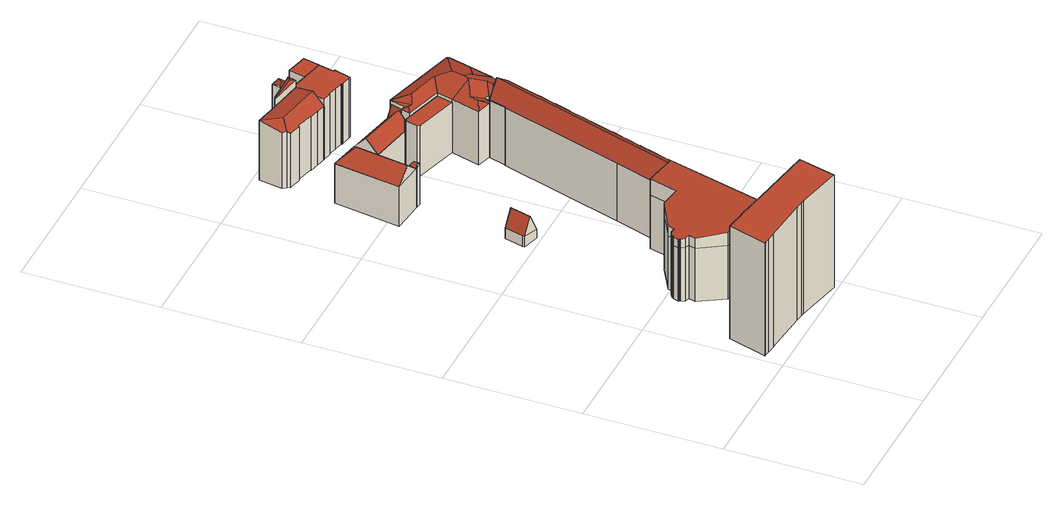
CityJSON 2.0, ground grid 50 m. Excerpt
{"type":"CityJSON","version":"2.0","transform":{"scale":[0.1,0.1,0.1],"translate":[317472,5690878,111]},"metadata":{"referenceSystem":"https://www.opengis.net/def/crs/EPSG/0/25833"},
"CityObjects":{
"building1":{"type":"Building","attributes":{"name":"Ägyptisches Museum Georg Steindorff der Universität Leipzig","Dachtyp_tdc":"tdcPolyFlatRoof","Gemeindeschluessel":14713000,"Dachneigung":0,"QualitaetDacherkennung":1,"Geometrietyp2DReferenz":"3000","function":"31001_3034","roofType":"1000","measuredHeight":45.93},"geometry":[{"type":"MultiSurface","lod":"2","boundaries":[[[0,1,2,3,4,5,6,7,8,9,10,11,12,13,14,15,16]],[[17,18,1,0]],[[18,19,2,1]],[[19,20,3,2]],[[20,21,4,3]],[[21,22,5,4]],[[22,23,6,5]],[[23,24,7,6]],[[24,25,8,7]],[[25,26,9,8]],[[26,27,10,9]],[[27,28,11,10]],[[28,29,12,11]],[[29,30,13,12]],[[30,31,14,13]],[[31,32,15,14]],[[32,33,16,15]],[[33,17,0,16]],[[33,32,31,30,29,28,27,26,25,24,23,22,21,20,19,18,17]]],"semantics":{"surfaces":[{"type":"GroundSurface"},{"type":"WallSurface"},{"type":"RoofSurface"}],"values":[0,1,1,1,1,1,1,1,1,1,1,1,1,1,1,1,1,1,2]}}]},
"building2":{"type":"Building","attributes":{"Dachtyp_tdc":"tdcFreeFormRoof","Gemeindeschluessel":14713000,"Dachneigung":10.19,"QualitaetDacherkennung":24,"Geometrietyp2DReferenz":"3000","function":"31001_9998","roofType":"5000","measuredHeight":30.12},"geometry":[{"type":"MultiSurface","lod":"2","boundaries":[[[34,35,36,37]],[[38,39,40,41]],[[39,42,43,40]],[[42,44,45,43]],[[44,46,47,45]],[[46,48,49,47]],[[48,50,51,49]],[[50,52,53,51]],[[52,54,55,53]],[[54,56,57,55]],[[56,58,59,57]],[[58,60,61,59]],[[60,62,63,61]],[[62,64,65,63]],[[64,66,67,65]],[[66,68,69,67]],[[68,70,71,69]],[[70,72,73,71]],[[72,74,75,73]],[[74,76,77,75]],[[76,78,79,77]],[[78,80,81,79]],[[80,82,83,81]],[[82,84,85,83]],[[84,86,87,85]],[[86,88,89,87]],[[88,90,91,89]],[[90,92,93,91]],[[92,94,95,93]],[[94,96,97,95]],[[96,98,99,97]],[[98,34,37,99]],[[100,101,102,103,104,105,106,107,108,109,110,111,112,113,114,115,116,117,118,119,120,121,122,123,124,125,126,127,128,129,130,131,132]],[[98,100,132,133,134]],[[34,134,133,35]],[[98,134,34]],[[35,133,132,131,135]],[[135,131,130,38]],[[38,130,129,39]],[[39,129,128,42]],[[42,128,127,44]],[[44,127,126,46]],[[46,126,125,48]],[[48,125,124,50]],[[50,124,123,52]],[[52,123,122,54]],[[54,122,121,56]],[[56,121,120,58]],[[58,120,119,60]],[[60,119,118,62]],[[62,118,117,64]],[[64,117,116,66]],[[66,116,115,68]],[[68,115,114,70]],[[70,114,113,72]],[[72,113,112,74]],[[74,112,111,76]],[[76,111,110,78]],[[78,110,109,80]],[[80,109,108,82]],[[82,108,107,84]],[[84,107,106,86]],[[86,106,105,88]],[[88,105,104,90]],[[90,104,103,92]],[[92,103,102,94]],[[94,102,101,96]],[[96,101,100,98]],[[37,36,136,41,40,43,45,47,49,51,53,55,57,59,61,63,65,67,69,71,73,75,77,79,81,83,85,87,89,91,93,95,97,99]],[[35,135,136,36]],[[135,38,41,136]]],"semantics":{"surfaces":[{"type":"WallSurface"},{"type":"RoofSurface"},{"type":"GroundSurface"}],"values":[0,0,0,0,0,0,0,0,0,0,0,0,0,0,0,0,0,0,0,0,0,0,0,0,0,0,0,0,0,0,0,0,1,1,0,0,0,0,0,0,0,0,0,0,0,0,0,0,0,0,0,0,0,0,0,0,0,0,0,0,0,0,0,0,0,0,0,0,2,0,0]}}]},
"building3":{"type":"Building","attributes":{"Dachtyp_tdc":"tdcFreeFormRoof","Gemeindeschluessel":14713000,"Dachneigung":65.37,"QualitaetDacherkennung":7,"Geometrietyp2DReferenz":"3000","function":"31001_9998","roofType":"5000","measuredHeight":10.72},"geometry":[{"type":"MultiSurface","lod":"2","boundaries":[[[137,138,139,140]],[[138,141,142,139]],[[141,143,144,142]],[[143,145,146,144]],[[145,147,148,146]],[[147,149,150,148]],[[149,137,140,150]],[[145,143,141,138,151,152]],[[152,151,137,149,147]],[[147,145,152]],[[138,137,151]],[[140,139,142,144,146,148,150]]],"semantics":{"surfaces":[{"type":"WallSurface"},{"type":"RoofSurface"},{"type":"GroundSurface"}],"values":[0,0,0,0,0,0,0,1,1,0,0,2]}}]},
"building4":{"type":"Building","attributes":{"Gemeindeschluessel":14713000,"Geometrietyp2DReferenz":"3000","function":"31001_9998","roofType":"9999"},"children":["building4-1","building4-2","building4-3","building4-4"]},
"building4-1":{"type":"BuildingPart","attributes":{"Dachtyp_tdc":"tdcFreeFormRoof","Dachneigung":79.94,"QualitaetDacherkennung":22,"Geometrietyp2DReferenz":"3000","roofType":"5000","measuredHeight":21.41},"parents":["building4"],"geometry":[{"type":"MultiSurface","lod":"2","boundaries":[[[153,154,155,156]],[[154,157,158,159,155]],[[160,153,156,161,162]],[[163,164,160,165,157]],[[163,157,154]],[[164,163,154,153]],[[164,153,160]],[[156,155,159,161]],[[162,165,160]],[[162,161,159,158]],[[162,158,157,165]]],"semantics":{"surfaces":[{"type":"WallSurface"},{"type":"RoofSurface"},{"type":"GroundSurface"},{"type":"ClosureSurface"}],"values":[0,0,0,1,0,1,1,2,0,3,3]}}]},
"building4-2":{"type":"BuildingPart","attributes":{"Dachtyp_tdc":"tdcHipAndGableRoof","Dachneigung":41.06,"QualitaetDacherkennung":73,"Geometrietyp2DReferenz":"3000","roofType":"5000","measuredHeight":21.12},"parents":["building4"],"geometry":[{"type":"MultiSurface","lod":"2","boundaries":[[[166,167,168,169]],[[170,171,172,173]],[[174,175,176,177]],[[175,166,169,176]],[[178,179,180]],[[175,181,180,179]],[[182,183,184,178,180,181,185]],[[170,182,185,174]],[[174,185,181,175]],[[173,183,182,170]],[[166,179,178,167]],[[175,179,166]],[[169,168,172,171,177,176]],[[173,172,168,167]],[[177,171,170,174]],[[184,167,178]],[[183,173,167,184]]],"semantics":{"surfaces":[{"type":"WallSurface"},{"type":"RoofSurface"},{"type":"GroundSurface"},{"type":"ClosureSurface"}],"values":[0,0,0,0,1,1,1,0,0,0,0,0,2,3,3,0,3]}}]},
"building4-3":{"type":"BuildingPart","attributes":{"Dachtyp_tdc":"tdcGableRoof","Dachneigung":48,"QualitaetDacherkennung":58,"Geometrietyp2DReferenz":"3000","roofType":"3100","measuredHeight":21.22},"parents":["building4"],"geometry":[{"type":"MultiSurface","lod":"2","boundaries":[[[186,173,172,187]],[[167,162,161,168]],[[158,188,189,159]],[[188,186,187,189]],[[190,191,192,193,194,195]],[[162,167,184,195,194,165]],[[158,157,193,192,188]],[[188,192,191,186]],[[186,191,190,183,173]],[[187,172,168,161,159,189]],[[168,172,173,167]],[[159,161,162,158]],[[194,193,157,165]],[[162,165,157,158]],[[183,190,195,184]],[[173,183,184,167]]],"semantics":{"surfaces":[{"type":"WallSurface"},{"type":"RoofSurface"},{"type":"GroundSurface"},{"type":"ClosureSurface"}],"values":[0,0,0,0,1,1,0,0,0,2,3,3,0,3,0,3]}}]},
"building4-4":{"type":"BuildingPart","attributes":{"Dachtyp_tdc":"tdcFreeFormRoof","Dachneigung":54.52,"QualitaetDacherkennung":32,"Geometrietyp2DReferenz":"3000","roofType":"5000","measuredHeight":17.82},"parents":["building4"],"geometry":[{"type":"MultiSurface","lod":"2","boundaries":[[[196,197,198,199]],[[197,200,201,198]],[[200,202,174,177,201]],[[203,196,199,171,170]],[[204,197,196,205]],[[205,196,203]],[[203,202,206,204,205]],[[197,204,206,200]],[[200,206,202]],[[199,198,201,177,171]],[[170,174,202,203]],[[170,171,177,174]]],"semantics":{"surfaces":[{"type":"WallSurface"},{"type":"RoofSurface"},{"type":"GroundSurface"},{"type":"ClosureSurface"}],"values":[0,0,0,0,1,1,1,0,0,2,0,3]}}]},
"building5":{"type":"Building","attributes":{"Dachtyp_tdc":"tdcFreeFormRoof","Gemeindeschluessel":14713000,"Dachneigung":38.5,"QualitaetDacherkennung":26,"Geometrietyp2DReferenz":"3000","function":"31001_9998","roofType":"5000","measuredHeight":30.26},"geometry":[{"type":"MultiSurface","lod":"2","boundaries":[[[207,208,209,210,211,212,213,214,215,216,217,218,219,220,221,222,223,224,225,226,227,228,229,230,231,232,233,234,235,236,237,238,239,240,241,242,243,244,245,246,247,248,249,250,251,252,253,254,255,256]],[[256,255,257]],[[258,207,256]],[[259,253,252,260]],[[261,262,254,253,259]],[[260,252,251,263]],[[263,251,250,264]],[[264,250,249,265]],[[265,249,248,266]],[[266,248,247,267]],[[267,247,246,268]],[[268,246,245,269]],[[269,245,244,270]],[[270,244,243,271]],[[271,243,242,272]],[[273,261,274,275]],[[261,259,276,274]],[[259,260,277,276]],[[260,263,278,277]],[[263,264,279,278]],[[264,265,280,279]],[[265,266,281,280]],[[266,267,282,281]],[[267,268,283,282]],[[268,269,284,283]],[[269,270,285,284]],[[270,271,286,285]],[[271,272,287,286]],[[272,288,289,287]],[[288,290,291,289]],[[290,292,293,291]],[[292,294,295,293]],[[294,296,297,295]],[[296,298,299,297]],[[298,300,301,299]],[[300,302,303,301]],[[302,304,305,303]],[[304,306,307,305]],[[306,308,309,307]],[[308,310,311,309]],[[310,312,313,311]],[[312,314,315,313]],[[314,316,317,315]],[[316,318,319,317]],[[318,320,321,319]],[[320,322,323,321]],[[322,324,325,323]],[[324,326,327,325]],[[326,328,329,327]],[[328,330,331,329]],[[330,332,333,331]],[[332,334,335,333]],[[334,336,337,335]],[[336,338,339,337]],[[338,340,341,339]],[[340,342,343,341]],[[342,344,345,343]],[[344,346,347,345]],[[346,348,349,347]],[[272,242,241,288]],[[288,241,240,290]],[[290,240,239,292]],[[292,239,238,294]],[[294,238,237,296]],[[296,237,236,298]],[[298,236,235,300]],[[300,235,234,302]],[[302,234,233,304]],[[304,233,232,306]],[[306,232,231,308]],[[308,231,230,310]],[[310,230,229,312]],[[312,229,228,314]],[[314,228,227,316]],[[316,227,226,318]],[[318,226,225,320]],[[320,225,224,322]],[[322,224,223,324]],[[324,223,222,326]],[[326,222,221,328]],[[328,221,220,330]],[[330,220,219,332]],[[332,219,218,334]],[[334,218,217,336]],[[336,217,216,338]],[[338,216,215,340]],[[340,215,214,342]],[[342,214,213,344]],[[344,213,212,346]],[[346,212,211,348]],[[348,211,210,350]],[[350,210,209,351]],[[351,209,208,352]],[[352,208,207,258]],[[353,354,355,356]],[[357,358,354,353]],[[356,355,359,273]],[[273,359,262,261]],[[360,361,362]],[[362,361,358,357]],[[275,274,276,277,278,279,280,281,282,283,284,285,286,287,289,291,293,295,297,299,301,303,305,307,309,311,313,315,317,319,321,323,325,327,329,331,333,335,337,339,341,343,345,347,349,363,364,365,366,367,368,369,370,371,372,373,374]],[[348,350,363,349]],[[350,351,364,363]],[[351,352,365,364]],[[352,258,366,365]],[[258,256,367,366]],[[256,257,368,367]],[[257,375,369,368]],[[375,360,370,369]],[[360,362,371,370]],[[362,357,372,371]],[[357,353,373,372]],[[353,356,374,373]],[[356,273,275,374]],[[358,361,360,375,257,255,254,262,359,355,354]]],"semantics":{"surfaces":[{"type":"RoofSurface"},{"type":"WallSurface"},{"type":"GroundSurface"}],"values":[0,1,1,1,1,1,1,1,1,1,1,1,1,1,1,1,1,1,1,1,1,1,1,1,1,1,1,1,1,1,1,1,1,1,1,1,1,1,1,1,1,1,1,1,1,1,1,1,1,1,1,1,1,1,1,1,1,1,1,1,1,1,1,1,1,1,1,1,1,1,1,1,1,1,1,1,1,1,1,1,1,1,1,1,1,1,1,1,1,1,1,1,1,1,1,1,1,1,1,1,2,1,1,1,1,1,1,1,1,1,1,1,1,1,0]}}]},
"building6":{"type":"Building","attributes":{"name":"Universität Leipzig","Dachtyp_tdc":"tdcPolyFlatRoof","Gemeindeschluessel":14713000,"Dachneigung":0,"QualitaetDacherkennung":58,"Geometrietyp2DReferenz":"3000","function":"31001_3023","roofType":"1000","measuredHeight":20.34},"geometry":[{"type":"MultiSurface","lod":"2","boundaries":[[[376,377,378,379]],[[377,380,381,378]],[[380,382,383,381]],[[382,384,385,383]],[[384,386,387,385]],[[386,388,389,387]],[[388,390,391,389]],[[390,392,393,391]],[[392,376,379,393]],[[392,390,388,386,384,382,380,377,376]],[[379,378,381,383,385,387,389,391,393]]],"semantics":{"surfaces":[{"type":"WallSurface"},{"type":"RoofSurface"},{"type":"GroundSurface"}],"values":[0,0,0,0,0,0,0,0,0,1,2]}}]},
"building7":{"type":"Building","attributes":{"Gemeindeschluessel":14713000,"Geometrietyp2DReferenz":"3000","function":"31001_9998","roofType":"9999"},"children":["building7-1","building7-2","building7-3","building7-4","building7-5"]},
"building7-1":{"type":"BuildingPart","attributes":{"Dachtyp_tdc":"tdcFreeFormRoof","Dachneigung":11.27,"QualitaetDacherkennung":9,"Geometrietyp2DReferenz":"3000","roofType":"5000","measuredHeight":25.62},"parents":["building7"],"geometry":[{"type":"MultiSurface","lod":"2","boundaries":[[[394,395,396,397]],[[395,398,399,396]],[[398,400,401,399]],[[398,395,394,402]],[[394,403,404,405,406,407,408,409,410,411,412,402]],[[412,413,414,400,398,402]],[[415,416,417,418,419,420,421,422,423,397,396,399,401,424]],[[410,409,417,416]],[[409,408,418,417]],[[408,407,419,418]],[[407,406,420,419]],[[406,405,421,420]],[[405,404,422,421]],[[404,403,423,422]],[[403,394,397,423]],[[424,401,400,414]],[[425,413,412]],[[415,424,414,413,425]],[[411,425,412]],[[415,425,411,410,416]]],"semantics":{"surfaces":[{"type":"WallSurface"},{"type":"RoofSurface"},{"type":"GroundSurface"},{"type":"ClosureSurface"}],"values":[0,0,0,1,1,1,2,0,0,0,0,0,0,0,0,3,0,3,0,3]}}]},
"building7-2":{"type":"BuildingPart","attributes":{"Dachtyp_tdc":"tdcPolyFlatRoof","Dachneigung":0,"QualitaetDacherkennung":32,"Geometrietyp2DReferenz":"3000","roofType":"1000","measuredHeight":24.36},"parents":["building7"],"geometry":[{"type":"MultiSurface","lod":"2","boundaries":[[[426,427,428,429]],[[427,430,431,428]],[[430,432,433,431]],[[432,434,435,433]],[[434,436,437,435]],[[436,438,439,437]],[[438,440,441,439]],[[440,442,443,441]],[[442,444,445,443]],[[444,446,447,445]],[[446,448,449,447]],[[448,450,451,449]],[[450,452,453,451]],[[452,454,410,416,453]],[[455,456,457,458]],[[455,459,413,425,411,454,452,450,448,446,444,442,440,438,436,434,432,430,427,426,456]],[[457,429,428,431,433,435,437,439,441,443,445,447,449,451,453,416,415,424,458]],[[456,426,429,457]],[[414,413,459]],[[411,410,454]],[[424,415,425,413,414]],[[458,424,414,459,455]],[[415,416,410,411,425]]],"semantics":{"surfaces":[{"type":"WallSurface"},{"type":"RoofSurface"},{"type":"GroundSurface"},{"type":"ClosureSurface"}],"values":[0,0,0,0,0,0,0,0,0,0,0,0,0,0,0,1,2,3,0,0,3,3,3]}}]},
"building7-3":{"type":"BuildingPart","attributes":{"Dachtyp_tdc":"tdcFreeFormRoof","Dachneigung":20.51,"QualitaetDacherkennung":26,"Geometrietyp2DReferenz":"3000","roofType":"5000","measuredHeight":27.59},"parents":["building7"],"geometry":[{"type":"MultiSurface","lod":"2","boundaries":[[[460,461,462,401,400]],[[463,464,465,466]],[[465,467,468,461,469,466]],[[469,461,460]],[[466,469,460,463]],[[467,465,464]],[[462,470,471,458,424,401]],[[461,468,472,473,470,462]],[[467,464,455,458,471,474,475]],[[475,472,468,467]],[[474,471,470,473]],[[474,473,472,475]],[[459,455,464,463]],[[458,455,459,414,424]],[[400,414,459,463,460]],[[400,401,424,414]]],"semantics":{"surfaces":[{"type":"WallSurface"},{"type":"RoofSurface"},{"type":"GroundSurface"},{"type":"ClosureSurface"}],"values":[0,1,1,1,1,0,2,0,0,0,3,3,0,3,0,3]}}]},
"building7-4":{"type":"BuildingPart","attributes":{"Dachtyp_tdc":"tdcPolyFlatRoof","Dachneigung":0,"QualitaetDacherkennung":44,"Geometrietyp2DReferenz":"3000","roofType":"1000","measuredHeight":24.36},"parents":["building7"],"geometry":[{"type":"MultiSurface","lod":"2","boundaries":[[[456,476,477,457]],[[456,426,478,476]],[[477,479,429,457]],[[476,478,479,477]],[[478,426,429,479]],[[426,456,457,429]]],"semantics":{"surfaces":[{"type":"WallSurface"},{"type":"RoofSurface"},{"type":"GroundSurface"},{"type":"ClosureSurface"}],"values":[0,1,2,0,0,3]}}]},
"building7-5":{"type":"BuildingPart","attributes":{"Dachtyp_tdc":"tdcHipAndGableRoof","Dachneigung":18.32,"QualitaetDacherkennung":34,"Geometrietyp2DReferenz":"3000","roofType":"5000","measuredHeight":25.8},"parents":["building7"],"geometry":[{"type":"MultiSurface","lod":"2","boundaries":[[[480,481,482,483]],[[481,474,471,482]],[[473,484,485,470]],[[484,480,483,485]],[[475,486,487,488]],[[484,489,488,487]],[[475,488,489,472]],[[473,472,489,484]],[[481,486,475,474]],[[480,487,486,481]],[[484,487,480]],[[483,482,471,470,485]],[[470,471,474,473]],[[474,475,472,473]]],"semantics":{"surfaces":[{"type":"WallSurface"},{"type":"RoofSurface"},{"type":"GroundSurface"},{"type":"ClosureSurface"}],"values":[0,0,0,0,1,1,1,0,0,0,0,2,3,3]}}]},
"building8":{"type":"Building","attributes":{"name":"Universität Leipzig","Dachtyp_tdc":"tdcFreeFormRoof","Gemeindeschluessel":14713000,"Dachneigung":21.57,"QualitaetDacherkennung":52,"Geometrietyp2DReferenz":"3000","function":"31001_3023","roofType":"5000","measuredHeight":25.14},"geometry":[{"type":"MultiSurface","lod":"2","boundaries":[[[490,491,492,493]],[[491,494,495,492]],[[494,496,497,495]],[[496,498,499,497]],[[498,500,501,499]],[[500,502,503,501]],[[502,504,505,503]],[[504,506,507,505]],[[506,508,509,507]],[[508,510,511,509]],[[510,512,513,511]],[[512,514,515,513]],[[514,516,517,515]],[[516,518,519,517]],[[518,520,521,519]],[[520,522,523,521]],[[522,524,525,523]],[[524,526,527,525]],[[526,528,529,527]],[[528,530,531,529]],[[530,532,533,531]],[[532,534,535,533]],[[534,490,493,535]],[[536,534,532]],[[537,538,539,540,541,536,532,530]],[[542,543,537,530,528]],[[542,528,526]],[[543,542,526,524]],[[544,545,538,537,543,524,522]],[[544,522,520]],[[546,547,545,544,520,518]],[[516,546,518]],[[516,548,546]],[[548,516,514]],[[549,548,514,512]],[[510,549,512]],[[549,510,508]],[[547,546,548,549,508,506]],[[550,539,538,545,547,506,504]],[[551,552,550,504,502]],[[551,500,498]],[[500,551,502]],[[552,551,498,496]],[[540,539,550,552,496,494]],[[541,540,494,491]],[[536,490,534]],[[541,490,536]],[[490,541,491]],[[493,492,495,497,499,501,503,505,507,509,511,513,515,517,519,521,523,525,527,529,531,533,535]]],"semantics":{"surfaces":[{"type":"WallSurface"},{"type":"RoofSurface"},{"type":"GroundSurface"}],"values":[0,0,0,0,0,0,0,0,0,0,0,0,0,0,0,0,0,0,0,0,0,0,0,1,1,1,1,1,1,1,1,1,1,1,1,1,1,1,1,1,1,1,1,1,1,1,1,1,2]}}]}
},
"vertices":[
[55,59,27],[55,57,27],[26,61,27],[7,63,27],[2,63,27],[45,207,27],[48,206,27],[119,196,27],[119,197,27],[121,197,27],[175,187,27],[233,177,27],[472,139,27],[437,2,27],[267,38,27],[253,40,27],[226,43,27],[55,59,486],[55,57,486],[26,61,486],[7,63,486],[2,63,486],[45,207,486],[48,206,486],[119,196,486],[119,197,486],[121,197,486],[175,187,486],[233,177,486],[472,139,486],[437,2,486],[267,38,486],[253,40,486],[226,43,486],
[474,151,239],[472,139,239],[472,139,22],[474,151,22],[186,224,239],[198,264,239],[198,264,22],[186,224,22],[279,242,239],[279,242,22],[286,243,239],[286,243,22],[296,247,239],[296,247,22],[304,255,239],[304,255,22],[306,264,239],[306,264,22],[303,266,239],[303,266,22],[309,285,239],[309,285,22],[251,300,239],[251,300,22],[195,394,239],[195,394,22],[201,419,239],[201,419,22],[186,423,239],[186,423,22],[178,439,239],[178,439,22],[179,442,239],[179,442,22],[177,442,239],[177,442,22],[177,445,239],[177,445,22],[176,446,239],[176,446,22],[182,466,239],[182,466,22],[183,466,239],[183,466,22],[184,468,239],[184,468,22],[186,467,239],[186,467,22],[186,472,239],[186,472,22],[201,481,239],[201,481,22],[217,477,239],[217,477,22],[223,501,239],[223,501,22],[319,556,239],[319,556,22],[380,540,239],[380,540,22],[407,644,239],[407,644,22],[457,628,239],[457,628,22],[588,585,239],[588,585,22],[505,612,323],[457,628,314],[407,644,304],[380,540,304],[319,556,293],[223,501,279],[217,477,279],[201,481,276],[186,472,274],[186,467,274],[184,468,273],[183,466,273],[182,466,273],[176,446,273],[177,445,273],[177,442,273],[179,442,274],[178,439,274],[186,423,276],[201,419,279],[195,394,279],[251,300,293],[309,285,303],[303,266,303],[306,264,304],[304,255,304],[296,247,303],[286,243,301],[279,242,300],[198,264,285],[186,224,285],[175,187,284],[387,153,323],[472,139,240],[474,151,242],[175,187,239],[175,187,22],
[275,1104,62],[313,1094,107],[313,1094,20],[275,1104,20],[312,1088,107],[312,1088,20],[335,1082,55],[335,1082,20],[316,1009,55],[316,1009,20],[255,1026,63],[255,1026,20],[256,1033,63],[256,1033,20],[304,1096,127],[284,1018,127],
[563,1633,176],[548,1578,176],[548,1578,12],[563,1633,12],[531,1583,176],[531,1583,172],[531,1583,12],[546,1637,176],[546,1637,12],[546,1637,172],[539,1581,226],[552,1626,226],[545,1634,176],
[245,1699,172],[355,1676,172],[355,1676,12],[245,1699,12],[327,1467,172],[327,1467,12],[343,1585,12],[343,1585,172],[323,1442,172],[209,1454,172],[209,1454,12],[323,1442,12],[355,1676,174],[245,1699,174],[294,1641,223],[266,1448,223],[327,1467,173],[343,1585,173],[355,1675,174],[323,1442,173],
[496,1555,172],[496,1555,12],[521,1549,172],[521,1549,12],[343,1585,174],[496,1555,175],[521,1549,175],[531,1583,214],[533,1592,224],[349,1630,224],
[349,1464,174],[346,1439,174],[346,1439,12],[349,1464,12],[332,1441,174],[332,1441,12],[323,1442,174],[327,1467,174],[335,1440,190],[337,1454,190],[332,1441,187],
[579,599,250],[576,599,252],[591,652,253],[593,652,252],[594,657,252],[592,658,253],[607,711,254],[610,710,252],[611,714,252],[609,715,254],[624,769,255],[626,769,254],[627,773,254],[623,774,257],[638,826,258],[641,826,255],[643,832,255],[641,832,256],[656,882,257],[657,882,256],[659,888,256],[657,888,257],[672,942,259],[674,942,257],[675,946,257],[673,946,259],[687,999,260],[690,998,258],[691,1003,258],[689,1003,260],[703,1057,261],[706,1056,259],[707,1061,259],[704,1062,262],[720,1115,262],[722,1114,260],[723,1118,260],[721,1119,262],[736,1174,264],[738,1173,262],[740,1178,262],[738,1178,263],[752,1229,264],[755,1229,262],[756,1234,262],[745,1237,271],[764,1302,272],[709,1318,318],[495,615,318],[577,589,249],[457,628,249],[579,599,249],[764,1302,249],[745,1237,249],[702,1320,249],[702,1320,306],[756,1234,249],[755,1229,249],[752,1229,249],[738,1178,249],[740,1178,249],[738,1173,249],[736,1174,249],[721,1119,249],[723,1118,249],[722,1114,249],[685,1325,249],[702,1320,15],[685,1325,15],[764,1302,15],[745,1237,15],[756,1234,15],[755,1229,15],[752,1229,15],[738,1178,15],[740,1178,15],[738,1173,15],[736,1174,15],[721,1119,15],[723,1118,15],[722,1114,15],[720,1115,249],[720,1115,15],[704,1062,249],[704,1062,15],[707,1061,249],[707,1061,15],[706,1056,249],[706,1056,15],[703,1057,249],[703,1057,15],[689,1003,249],[689,1003,15],[691,1003,249],[691,1003,15],[690,998,249],[690,998,15],[687,999,249],[687,999,15],[673,946,249],[673,946,15],[675,946,249],[675,946,15],[674,942,249],[674,942,15],[672,942,249],[672,942,15],[657,888,249],[657,888,15],[659,888,249],[659,888,15],[657,882,249],[657,882,15],[656,882,249],[656,882,15],[641,832,249],[641,832,15],[643,832,249],[643,832,15],[641,826,249],[641,826,15],[638,826,249],[638,826,15],[623,774,249],[623,774,15],[627,773,249],[627,773,15],[626,769,249],[626,769,15],[624,769,249],[624,769,15],[609,715,249],[609,715,15],[611,714,249],[611,714,15],[610,710,249],[610,710,15],[607,711,249],[607,711,15],[592,658,249],[592,658,15],[594,657,249],[594,657,15],[593,652,249],[591,652,249],[576,599,249],[672,1325,249],[672,1325,253],[673,1328,254],[673,1328,249],[670,1326,249],[670,1326,250],[685,1325,274],[651,1264,249],[652,1264,251],[652,1264,249],[593,652,15],[591,652,15],[576,599,15],[579,599,15],[577,589,15],[457,628,15],[512,806,15],[651,1264,15],[652,1264,15],[670,1326,15],[672,1325,15],[673,1328,15],[512,806,249],
[485,1495,221],[481,1504,221],[481,1504,17],[485,1495,17],[493,1551,221],[493,1551,17],[495,1550,221],[495,1550,17],[496,1555,221],[496,1555,17],[521,1549,221],[521,1549,17],[521,1548,221],[521,1548,17],[660,1509,221],[660,1509,17],[647,1450,221],[647,1450,17],
[268,1879,236],[260,1892,232],[260,1892,6],[268,1879,6],[272,1978,249],[272,1978,6],[364,1961,249],[364,1961,6],[303,1904,263],[275,1867,227],[322,1857,225],[322,1860,228],[389,1845,225],[388,1843,224],[425,1835,223],[457,1828,222],[461,1828,222],[469,1859,250],[472,1873,263],[486,1935,250],[487,1939,249],[472,1873,6],[461,1828,6],[457,1828,6],[425,1835,6],[388,1843,6],[389,1845,6],[322,1860,6],[322,1857,6],[275,1867,6],[487,1939,6],[472,1873,250],
[629,1917,250],[618,1865,250],[618,1865,6],[629,1917,6],[617,1860,250],[617,1860,6],[623,1858,250],[623,1858,6],[607,1796,250],[607,1796,6],[600,1798,250],[600,1798,6],[567,1805,250],[567,1805,6],[560,1806,250],[560,1806,6],[561,1809,250],[561,1809,6],[559,1809,250],[559,1809,6],[529,1816,250],[529,1816,6],[495,1823,250],[495,1823,6],[493,1823,250],[493,1823,6],[493,1821,250],[493,1821,6],[461,1828,250],[489,1948,250],[551,1934,250],[551,1934,6],[489,1948,6],[487,1939,250],
[364,1961,277],[374,1966,277],[374,1966,6],[487,1939,277],[489,1948,277],[494,1969,277],[476,1955,282],[494,1970,277],[455,1969,277],[375,1962,278],[455,1969,6],[494,1970,6],[455,1969,256],[455,1969,255],[494,1970,255],[494,1970,258],
[564,1995,250],[564,1995,6],[642,1977,250],[642,1977,6],
[503,2007,255],[498,1987,255],[498,1987,6],[503,2007,6],[464,2014,255],[464,2014,6],[498,1987,257],[503,2007,256],[476,1984,264],[458,1985,264],
[764,1302,233],[702,1320,233],[702,1320,16],[764,1302,16],[710,1347,233],[710,1347,16],[692,1352,233],[692,1352,16],[685,1325,233],[685,1325,16],[673,1328,233],[673,1328,16],[617,1344,233],[617,1344,16],[647,1450,233],[647,1450,16],[660,1509,233],[660,1509,16],[521,1548,233],[521,1548,16],[521,1549,233],[521,1549,16],[531,1583,233],[531,1583,16],[548,1578,233],[548,1578,16],[563,1633,233],[563,1633,16],[564,1636,233],[564,1636,16],[851,1556,233],[851,1556,16],[854,1549,233],[854,1549,16],[833,1466,233],[833,1466,16],[834,1465,233],[834,1465,16],[810,1378,233],[810,1378,16],[809,1379,233],[809,1379,16],[786,1296,233],[786,1296,16],[785,1296,233],[785,1296,16],[785,1297,233],[772,1440,253],[737,1450,268],[733,1432,267],[763,1377,250],[756,1350,250],[778,1432,250],[777,1432,251],[844,1548,236],[747,1492,268],[598,1576,252],[716,1543,252],[561,1556,240],[543,1561,240],[729,1429,266],[658,1362,247],[668,1395,247]
]}
